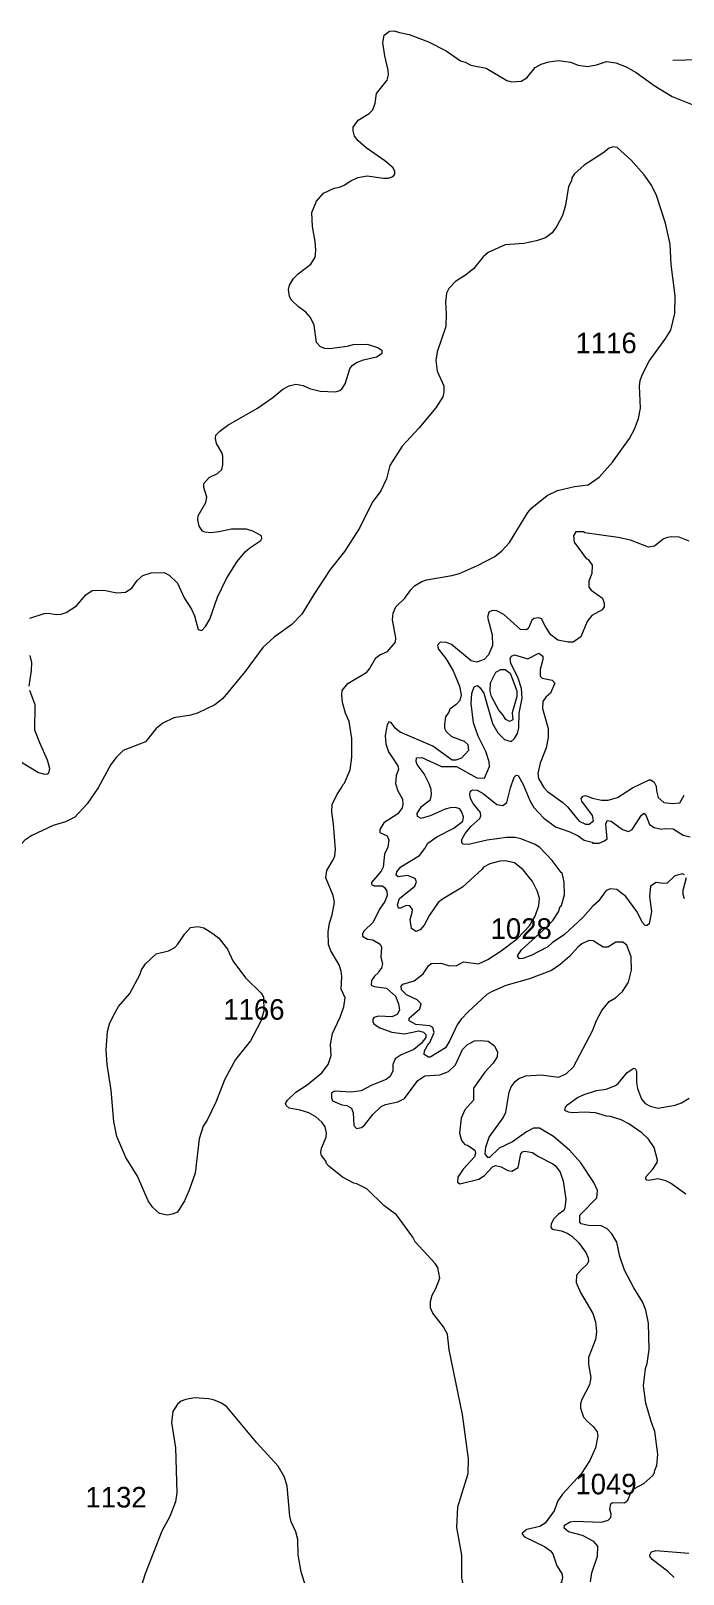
# Model space of a CAD drawing. Header units: kilometres. Extents: x 178.1 to 232.4, y 8228.7 to 8284.8.
# Drawn here: x 196.63 to 201.71, y 8239.28 to 8251.29 of the extents above; entities that cross this region are included whole.
import ezdxf

# ---------------------------------------------------------------- set-up
doc = ezdxf.new("R2010")
doc.units = ezdxf.units.KM
for name, color, linetype in [('1', 7, 'Continuous'), ('2', 7, 'Continuous'), ('21', 7, 'Continuous')]:
    doc.layers.add(name, color=color, linetype=linetype)
doc.styles.add('dgn002', font='dgn002.shx')

msp = doc.modelspace()

# ---------------------------------------------------------------- linework, layer by layer
at = {"layer": '1', "color": 5, "linetype": 'Continuous', "lineweight": 13, "flags": 128}
for points in [[(202.2614, 8250.8777), (202.2477, 8250.893), (202.2527, 8250.9506), (202.3127, 8251.039), (202.3176, 8251.0568), (202.3124, 8251.084), (202.2552, 8251.1235), (202.1542, 8251.1202), (202.0776, 8251.0962), (201.921, 8251.0666), (201.6265, 8251.0564)], [(199.6402, 8245.1754), (199.6368, 8245.1975), (199.6711, 8245.2524), (199.7416, 8245.3075), (199.7484, 8245.3448), (199.7449, 8245.3851), (199.7333, 8245.4245), (199.6923, 8245.5058), (199.6376, 8245.5783), (199.6285, 8245.6015), (199.6317, 8245.6316), (199.6744, 8245.6337), (199.8267, 8245.564), (199.9433, 8245.5632), (200.1001, 8245.4753), (200.1602, 8245.4723), (200.1988, 8245.5637), (200.1963, 8245.5998), (200.1701, 8245.6798), (200.1126, 8245.7987), (200.0744, 8245.9044), (200.058, 8246.0543), (200.0631, 8246.1323), (200.0812, 8246.184), (200.1077, 8246.1949), (200.1278, 8246.1767), (200.1565, 8246.1348), (200.2223, 8245.8986), (200.265, 8245.8249), (200.3171, 8245.7741), (200.3694, 8245.7587), (200.3931, 8245.7808), (200.4182, 8245.8198), (200.4283, 8245.8634), (200.4302, 8245.9799), (200.4528, 8246.0952), (200.4481, 8246.1693), (200.4228, 8246.2507), (200.3657, 8246.3687), (200.3612, 8246.4028), (200.371, 8246.4225), (200.3952, 8246.4325), (200.497, 8246.4003), (200.5839, 8246.4453), (200.6144, 8246.4234), (200.6156, 8246.3975), (200.5945, 8246.3184), (200.595, 8246.2676), (200.6109, 8246.2497), (200.688, 8246.235), (200.7074, 8246.2113), (200.6749, 8246.1334), (200.6373, 8246.1032), (200.6143, 8246.0682), (200.6128, 8246.0148), (200.6551, 8245.8591), (200.6555, 8245.789), (200.6407, 8245.7077), (200.5929, 8245.5884), (200.5765, 8245.5101), (200.5813, 8245.4706), (200.6222, 8245.4002), (200.652, 8245.3695), (200.7711, 8245.2833), (200.8068, 8245.2493), (200.8969, 8245.138), (200.9457, 8245.1159), (200.9752, 8245.1149), (201.0089, 8245.1402), (201.0024, 8245.1818), (200.918, 8245.294), (200.9126, 8245.3134), (200.9291, 8245.3338), (200.9464, 8245.3377), (201.0002, 8245.3167), (201.0711, 8245.3022), (201.1228, 8245.3005), (201.1957, 8245.3229), (201.3128, 8245.3978), (201.4432, 8245.4594), (201.4557, 8245.4599), (201.4808, 8245.4419), (201.4962, 8245.4106), (201.4983, 8245.3737), (201.5121, 8245.3222), (201.5565, 8245.2823), (201.6216, 8245.2744), (201.6818, 8245.2816), (201.7156, 8245.3394)], [(199.9693, 8245.2336), (199.9359, 8245.2442), (199.8933, 8245.2426), (199.8539, 8245.2327), (199.7385, 8245.1786)], [(201.0851, 8244.1567), (201.0068, 8244.2057), (200.9715, 8244.2088), (200.9179, 8244.1846), (200.8859, 8244.158), (200.8217, 8244.0859), (200.7486, 8244.0226), (200.681, 8243.9766), (200.5114, 8243.9102), (200.328, 8243.8589), (200.2143, 8243.8098), (200.1795, 8243.7886), (200.0328, 8243.6556), (199.9793, 8243.5973), (199.9484, 8243.5523), (199.8916, 8243.4324), (199.8563, 8243.3744), (199.7386, 8243.3007), (199.7249, 8243.301), (199.692, 8243.3229), (199.6929, 8243.3517), (199.7264, 8243.4095), (199.7358, 8243.4155), (199.7696, 8243.4937), (199.7596, 8243.5323), (199.7361, 8243.5457), (199.6267, 8243.5558), (199.5743, 8243.5838), (199.5735, 8243.6041), (199.6587, 8243.6785), (199.668, 8243.7167), (199.636, 8243.7473), (199.5537, 8243.7867), (199.5153, 8243.8249), (199.5119, 8243.8535), (199.5254, 8243.8699), (199.6146, 8243.8945), (199.6848, 8243.9496), (199.7259, 8244.0131), (199.7459, 8244.0312), (199.8202, 8244.0331), (199.8801, 8244.0149), (199.9416, 8244.0136), (199.9972, 8244.0426), (200.1145, 8244.0268), (200.1877, 8244.0618), (200.2893, 8244.1279), (200.4177, 8244.225), (200.51, 8244.3236), (200.555, 8244.4002), (200.5844, 8244.4823), (200.5893, 8244.5382), (200.5716, 8244.5968), (200.5344, 8244.6684), (200.4611, 8244.7588), (200.3951, 8244.8128), (200.322, 8244.8293), (200.28, 8244.8275), (200.2035, 8244.8067), (200.154, 8244.7802), (200.1405, 8244.7611), (199.9887, 8244.6239), (199.8341, 8244.5316), (199.8012, 8244.5053), (199.7324, 8244.4072), (199.6907, 8244.3276), (199.6594, 8244.2931), (199.6277, 8244.2786), (199.5918, 8244.3035), (199.5822, 8244.3729), (199.5985, 8244.4263), (199.5993, 8244.452), (199.5807, 8244.4782), (199.5526, 8244.482), (199.5073, 8244.4602), (199.4914, 8244.4608), (199.4836, 8244.4882), (199.5001, 8244.5364), (199.6178, 8244.6315), (199.631, 8244.6672), (199.6205, 8244.6918), (199.5616, 8244.7155), (199.4888, 8244.705), (199.4739, 8244.7185), (199.4774, 8244.7446), (199.5088, 8244.7823), (199.6538, 8244.8699), (199.6958, 8244.9242), (199.7201, 8244.9668), (199.7902, 8245.0175), (199.9214, 8245.0837), (199.9918, 8245.1394), (199.9967, 8245.1729), (199.9853, 8245.2081), (199.9693, 8245.2336)], [(199.7385, 8245.1786), (199.6691, 8245.158), (199.6402, 8245.1754)], [(201.1838, 8244.1972), (201.1195, 8244.1564), (201.0851, 8244.1567)], [(201.3055, 8243.9787), (201.3024, 8244.0822), (201.269, 8244.1743), (201.2378, 8244.1975), (201.1838, 8244.1972)], [(200.9847, 8239.2192), (200.9965, 8239.2891), (201.0403, 8239.4185), (201.0418, 8239.4964), (201.0107, 8239.5325), (200.9236, 8239.5803), (200.8151, 8239.6086), (200.7816, 8239.6367), (200.7825, 8239.6593), (200.8283, 8239.6857), (200.8611, 8239.6907), (201.0701, 8239.6843), (201.1233, 8239.6997), (201.1444, 8239.7203), (201.1472, 8239.7459), (201.1361, 8239.783), (201.1432, 8239.8261), (201.1582, 8239.837), (201.2495, 8239.8341), (201.2772, 8239.8549), (201.2961, 8239.9069), (201.3291, 8239.9462), (201.3999, 8239.9842), (201.4699, 8240.0464), (201.4849, 8240.07), (201.4854, 8240.0866), (201.503, 8240.1228), (201.5096, 8240.2118), (201.4866, 8240.3896), (201.4576, 8240.4657), (201.4157, 8240.6084), (201.3994, 8240.7451), (201.4141, 8240.8801), (201.4274, 8240.9178), (201.4421, 8241.0258), (201.4372, 8241.2324), (201.4169, 8241.3334), (201.3892, 8241.3984), (201.322, 8241.5064), (201.2493, 8241.6453), (201.2141, 8241.7502), (201.1918, 8241.8618), (201.1508, 8241.9276), (201.1162, 8241.9653), (201.0692, 8241.9881), (200.969, 8241.9921), (200.9121, 8242.0048), (200.9024, 8242.0174), (200.904, 8242.0732), (201.0354, 8242.2077), (201.0403, 8242.2651), (201.0125, 8242.3257), (200.9109, 8242.4784), (200.8217, 8242.5777), (200.6975, 8242.6853), (200.5888, 8242.749), (200.5419, 8242.7503), (200.4865, 8242.7197), (200.3789, 8242.6434), (200.2758, 8242.5946), (200.1994, 8242.5206), (200.1875, 8242.521), (200.1651, 8242.5486), (200.17, 8242.6024), (200.1978, 8242.6782), (200.3059, 8242.8291), (200.327, 8242.8741), (200.3526, 8243.0305), (200.369, 8243.0699), (200.3999, 8243.1122), (200.428, 8243.1346), (200.4826, 8243.1554), (200.601, 8243.1638), (200.7376, 8243.1459), (200.7975, 8243.1726), (200.8533, 8243.2267), (201.0026, 8243.5078), (201.0321, 8243.5861), (201.0751, 8243.6658), (201.1311, 8243.7347), (201.1798, 8243.7625), (201.2343, 8243.8116), (201.282, 8243.8858), (201.3055, 8243.9787)]]:
    msp.add_lwpolyline(points, dxfattribs=at)
at = {"layer": '2', "color": 3, "linetype": 'Continuous', "lineweight": 0, "flags": 128}
for points in [[(199.3699, 8251.1946), (199.3812, 8251.256), (199.4228, 8251.2866), (199.4572, 8251.2882), (199.4992, 8251.2743)], [(199.4992, 8251.2743), (199.5759, 8251.2607), (199.7248, 8251.203)], [(198.0939, 8247.3895), (198.031, 8247.3827), (197.9867, 8247.386), (197.9676, 8247.3959), (197.9413, 8247.4327), (197.9297, 8247.4838), (197.9328, 8247.5151), (197.9918, 8247.6189), (198.0002, 8247.6584), (197.9773, 8247.7354), (197.9759, 8247.7653), (198.0179, 8247.8116), (198.0831, 8247.8442), (198.1162, 8247.8759), (198.1253, 8247.9119), (198.1251, 8247.9797), (198.1168, 8248.0066), (198.0745, 8248.0772), (198.0664, 8248.116), (198.0698, 8248.1408), (198.1008, 8248.1742), (198.1623, 8248.2207), (198.3936, 8248.3521), (198.5142, 8248.4353), (198.5918, 8248.5005), (198.6417, 8248.5246), (198.6939, 8248.5378), (198.7493, 8248.528), (198.8002, 8248.5061), (198.8833, 8248.4855), (199.0018, 8248.479), (199.036, 8248.4897), (199.0537, 8248.5052), (199.0774, 8248.5427), (199.1129, 8248.6592), (199.1306, 8248.6836), (199.1648, 8248.7079), (199.2191, 8248.7291), (199.3195, 8248.7512), (199.3647, 8248.7808), (199.364, 8248.7987), (199.3317, 8248.8219), (199.2513, 8248.8473), (199.1352, 8248.8443), (199.0926, 8248.8326), (198.9543, 8248.8146), (198.9178, 8248.8174), (198.8849, 8248.8292), (198.8533, 8248.8627), (198.8349, 8248.9983), (198.8068, 8249.058), (198.7696, 8249.0987), (198.7125, 8249.1409), (198.6582, 8249.192), (198.6443, 8249.221), (198.6359, 8249.2754), (198.6425, 8249.3081), (198.6752, 8249.361), (198.711, 8249.3966), (198.8092, 8249.472), (198.8443, 8249.5283), (198.8481, 8249.5778), (198.8431, 8249.6481), (198.8226, 8249.7667), (198.8185, 8249.8738), (198.8529, 8249.9634), (198.9069, 8250.0247), (198.9906, 8250.0635), (199.0315, 8250.0707), (199.0697, 8250.0866), (199.1218, 8250.1217), (199.1756, 8250.1461), (199.2478, 8250.161), (199.3738, 8250.1413), (199.4103, 8250.1426), (199.4497, 8250.1557), (199.4634, 8250.173), (199.4633, 8250.1941), (199.4511, 8250.2224), (199.3846, 8250.2777), (199.2394, 8250.3782), (199.1766, 8250.4315), (199.1497, 8250.4698), (199.1378, 8250.51), (199.1393, 8250.5383), (199.1779, 8250.5941), (199.2645, 8250.645), (199.2921, 8250.6731), (199.3107, 8250.7246), (199.3213, 8250.8015), (199.4046, 8250.9048), (199.4126, 8250.9451), (199.411, 8250.9825), (199.3852, 8251.0927), (199.3699, 8251.1946)], [(199.7248, 8251.203), (199.8636, 8251.132), (199.9746, 8251.0546), (200.0099, 8251.0446), (200.0547, 8251.0219), (200.1737, 8250.9968), (200.3338, 8250.902), (200.3739, 8250.8903), (200.445, 8250.8966), (200.4895, 8250.922), (200.5556, 8251.0021), (200.6011, 8251.0283), (200.6603, 8251.0465), (200.7393, 8251.0563), (200.8304, 8251.0438), (200.8908, 8251.0204), (200.9636, 8251.0102), (201.0322, 8251.0241), (201.1113, 8251.0497), (201.1816, 8251.0387), (201.2621, 8251.0088), (201.3417, 8250.9642), (201.4803, 8250.8631), (201.6205, 8250.7787), (201.7769, 8250.7152)], [(200.2422, 8247.1982), (200.2954, 8247.2414), (200.3557, 8247.3069), (200.4991, 8247.5405), (200.5293, 8247.5771), (200.6487, 8247.6725), (200.7281, 8247.7112), (200.8605, 8247.7428), (200.9663, 8247.7547), (201.052, 8247.8154), (201.1578, 8247.9328), (201.2898, 8248.1171), (201.3284, 8248.1891), (201.3601, 8248.2727), (201.3742, 8248.3515), (201.3665, 8248.5232), (201.373, 8248.567), (201.3898, 8248.6176), (201.4422, 8248.7183), (201.5726, 8248.8964), (201.6096, 8248.9588), (201.6413, 8249.0884), (201.6446, 8249.2253), (201.6127, 8249.4688), (201.6051, 8249.6282), (201.5704, 8249.7922), (201.4995, 8250.0068), (201.461, 8250.0873), (201.4038, 8250.1679), (201.3022, 8250.2827), (201.1939, 8250.3799), (201.1626, 8250.3848), (201.1311, 8250.3763), (201.0817, 8250.337), (200.9377, 8250.2427), (200.8616, 8250.1746), (200.8401, 8250.1449), (200.8366, 8250.1208), (200.8148, 8250.0772), (200.7908, 8249.9327), (200.7667, 8249.8502), (200.724, 8249.7693), (200.6881, 8249.7168), (200.6355, 8249.678), (200.5647, 8249.653), (200.4681, 8249.6341), (200.3213, 8249.6242), (200.1885, 8249.5642), (200.1507, 8249.5295), (200.0758, 8249.4351), (200.0139, 8249.3878), (199.9345, 8249.339), (199.8826, 8249.2823), (199.8656, 8249.2472), (199.8571, 8249.1806), (199.8635, 8249.0859), (199.8606, 8248.9871), (199.7932, 8248.7896), (199.7814, 8248.723), (199.7915, 8248.6394), (199.8438, 8248.5248), (199.8455, 8248.4761), (199.8355, 8248.4393), (199.783, 8248.3541), (199.6508, 8248.1952), (199.5214, 8248.0572), (199.4251, 8247.9047), (199.3973, 8247.8026), (199.3549, 8247.7081), (199.2864, 8247.6168), (199.1887, 8247.4188), (199.0718, 8247.2377), (198.96, 8247.0961), (198.8319, 8246.903), (198.7402, 8246.7484), (198.6623, 8246.6695), (198.5234, 8246.5689), (198.435, 8246.4903), (198.2992, 8246.3039), (198.1253, 8246.0938), (198.0634, 8246.0431), (197.9333, 8245.98), (197.8746, 8245.9636), (197.7444, 8245.9422), (197.6569, 8245.9018), (197.607, 8245.8581), (197.5224, 8245.7544), (197.3487, 8245.6871), (197.2949, 8245.6341), (197.254, 8245.578), (197.1541, 8245.3971), (197.068, 8245.2735), (196.9727, 8245.1701), (196.9002, 8245.1323), (196.8044, 8245.1043)], [(198.3092, 8247.4105), (198.1914, 8247.4104), (198.0939, 8247.3895)], [(198.4213, 8247.322), (198.4281, 8247.3388), (198.4265, 8247.3586), (198.3586, 8247.3959), (198.3092, 8247.4105)], [(196.6238, 8246.7169), (196.7352, 8246.7537), (196.7673, 8246.7569), (196.8285, 8246.7474), (196.8672, 8246.7488), (196.9068, 8246.7617), (196.9864, 8246.8147), (197.0591, 8246.8987), (197.1089, 8246.9331), (197.1998, 8246.9364), (197.2986, 8246.9151), (197.3676, 8246.9199), (197.4154, 8246.9507), (197.4589, 8247.0104), (197.5021, 8247.0493), (197.5665, 8247.0698), (197.6678, 8247.0744), (197.7068, 8247.0536), (197.7724, 8246.9899), (197.8227, 8246.8756), (197.8798, 8246.7872), (197.9035, 8246.7367), (197.9332, 8246.629), (197.9601, 8246.6228), (197.9886, 8246.652), (198.0239, 8246.709), (198.0839, 8246.8808), (198.1519, 8247.0267), (198.2358, 8247.1586), (198.2979, 8247.2338), (198.3335, 8247.2644), (198.4213, 8247.322)], [(201.7548, 8247.3166), (201.6749, 8247.3477), (201.6143, 8247.3496), (201.5742, 8247.3441), (201.551, 8247.3331), (201.4839, 8247.2776), (201.4377, 8247.2707), (201.2968, 8247.3239), (201.2002, 8247.3462), (200.9404, 8247.3812), (200.9322, 8247.3907), (200.8727, 8247.3905), (200.8531, 8247.3594), (200.8588, 8247.3081), (200.9524, 8247.183), (200.9687, 8247.1755), (200.9991, 8247.1299), (200.9965, 8247.0655), (200.9717, 8247.0053), (200.9733, 8246.9596), (200.9908, 8246.9354), (201.0798, 8246.8723), (201.093, 8246.8334), (201.0914, 8246.8071), (201.0753, 8246.7839), (200.9967, 8246.7376), (200.9588, 8246.6917), (200.9103, 8246.5715), (200.8499, 8246.5314), (200.8127, 8246.5302), (200.7309, 8246.5476), (200.678, 8246.588), (200.6369, 8246.6491), (200.6057, 8246.712), (200.5832, 8246.7208), (200.5459, 8246.7159), (200.53, 8246.7022), (200.5023, 8246.6393), (200.4878, 8246.6283), (200.442, 8246.6289), (200.3102, 8246.7467), (200.2575, 8246.7748), (200.2221, 8246.7783), (200.1955, 8246.7657), (200.1831, 8246.7268), (200.2211, 8246.5877), (200.2235, 8246.5063), (200.1914, 8246.4319), (200.1575, 8246.3962), (200.1001, 8246.3752), (200.0561, 8246.3847), (199.9033, 8246.514), (199.8641, 8246.5296), (199.815, 8246.5299), (199.7961, 8246.509), (199.8014, 8246.4785), (199.8611, 8246.4035), (199.9182, 8246.3086), (199.9668, 8246.1889), (199.9805, 8246.1205), (199.9689, 8246.0779), (199.9414, 8246.0449), (199.8916, 8246.0106), (199.8838, 8245.9862), (199.8569, 8245.9499), (199.8488, 8245.892), (199.8509, 8245.8614), (199.8637, 8245.8355), (199.9043, 8245.7963), (200.0039, 8245.7618), (200.0312, 8245.7337), (200.0362, 8245.6874), (199.9831, 8245.6278)], [(199.9664, 8247.0667), (200.106, 8247.1267), (200.2422, 8247.1982)], [(199.6154, 8246.9696), (199.6728, 8247.0039), (199.7103, 8247.0175), (199.9057, 8247.05), (199.9664, 8247.0667)], [(199.9543, 8239.8017), (200.0349, 8240.0618), (200.0364, 8240.1763), (199.9904, 8240.5214), (199.887, 8241.0251), (199.8732, 8241.1449), (199.8418, 8241.204), (199.7592, 8241.3092), (199.7402, 8241.3516), (199.74, 8241.3996), (199.7533, 8241.4497), (199.7815, 8241.5004), (199.8124, 8241.5821), (199.799, 8241.6649), (199.778, 8241.6972), (199.6217, 8241.8636), (199.6031, 8241.9019), (199.4751, 8242.074), (199.377, 8242.1478), (199.2453, 8242.2761), (199.1671, 8242.3154), (199.1439, 8242.3206), (199.0558, 8242.3676), (198.9502, 8242.4528), (198.9298, 8242.4763), (198.9276, 8242.4903), (198.8915, 8242.5357), (198.8861, 8242.5591), (198.8918, 8242.5923), (198.9287, 8242.6789), (198.9319, 8242.7099), (198.9201, 8242.7608), (198.8957, 8242.7967), (198.8492, 8242.837), (198.7931, 8242.8694), (198.7258, 8242.8894), (198.6397, 8242.904), (198.6166, 8242.9249), (198.6131, 8242.9409), (198.6281, 8242.9678), (198.6928, 8243.0284), (198.7806, 8243.0865), (198.8958, 8243.1803), (198.9437, 8243.2435), (198.9665, 8243.3136), (198.9619, 8243.3991), (198.9784, 8243.4847), (199.037, 8243.6126), (199.0653, 8243.6922), (199.0766, 8243.7622), (199.0457, 8243.8312), (199.0504, 8243.9292), (199.0448, 8243.971), (199.0289, 8244.0196), (198.9653, 8244.1295), (198.9469, 8244.1794), (198.9435, 8244.2775), (198.9537, 8244.3447), (198.9762, 8244.4099), (198.9945, 8244.5086), (198.9842, 8244.5593), (198.9254, 8244.697), (198.9352, 8244.7548), (198.9843, 8244.8373), (198.9957, 8244.8694), (199.001, 8244.9188), (198.9864, 8245.1136), (198.9716, 8245.2117), (198.9766, 8245.269), (199.0109, 8245.3441), (199.0516, 8245.4035), (199.0574, 8245.4218), (199.0719, 8245.4338), (199.1168, 8245.5379), (199.1295, 8245.6351), (199.1295, 8245.782), (199.1082, 8245.9137), (199.0804, 8245.9795), (199.0555, 8246.0625), (199.0505, 8246.1176), (199.0544, 8246.1539), (199.0962, 8246.2097), (199.2448, 8246.2978), (199.2672, 8246.3224), (199.3141, 8246.41), (199.3457, 8246.433), (199.4065, 8246.4582), (199.4687, 8246.5314), (199.4718, 8246.5647), (199.444, 8246.7043), (199.4491, 8246.7568), (199.4707, 8246.805), (199.5414, 8246.8728), (199.5864, 8246.9392), (199.6154, 8246.9696)], [(196.6178, 8246.1875), (196.6358, 8246.31), (196.6382, 8246.3735), (196.6242, 8246.4278)], [(200.4135, 8246.1083), (200.3759, 8245.9815), (200.3801, 8245.9259), (200.3542, 8245.9131), (200.327, 8245.9284), (200.3046, 8245.9651), (200.2718, 8246.0023), (200.2162, 8246.1079), (200.2051, 8246.1508), (200.2078, 8246.2152), (200.2499, 8246.2969), (200.2889, 8246.319), (200.3207, 8246.3192), (200.361, 8246.2893), (200.4129, 8246.1528), (200.4135, 8246.1083)], [(196.5573, 8245.5974), (196.6896, 8245.5178), (196.7389, 8245.5046), (196.759, 8245.507), (196.7695, 8245.5149), (196.7789, 8245.5489), (196.761, 8245.6141), (196.7001, 8245.7465), (196.6622, 8245.8458), (196.6638, 8246.0445), (196.6229, 8246.154)], [(199.4348, 8245.9061), (199.4173, 8245.9102), (199.4047, 8245.8884), (199.3882, 8245.8058), (199.3918, 8245.74), (199.4136, 8245.6785), (199.4869, 8245.568), (199.4916, 8245.5427), (199.4739, 8245.4904), (199.4686, 8245.431), (199.4853, 8245.3745), (199.5223, 8245.3093), (199.526, 8245.2684), (199.5196, 8245.2417), (199.4856, 8245.1955), (199.3786, 8245.1246), (199.3454, 8245.0741), (199.3464, 8245.0508), (199.404, 8245.0235), (199.4172, 8244.9932), (199.4082, 8244.9346), (199.3832, 8244.8806), (199.3725, 8244.7806), (199.3557, 8244.7478), (199.2814, 8244.6606), (199.281, 8244.6466), (199.3031, 8244.6355), (199.3677, 8244.6343), (199.3844, 8244.6205), (199.4006, 8244.5946), (199.4042, 8244.5607), (199.3846, 8244.5119), (199.3436, 8244.4526), (199.2957, 8244.3529), (199.2223, 8244.2819), (199.2103, 8244.2594), (199.2121, 8244.2423), (199.2507, 8244.2193), (199.2908, 8244.2155), (199.3502, 8244.1803), (199.3598, 8244.1588), (199.3536, 8244.08), (199.3679, 8244.0306), (199.3601, 8243.9944), (199.3404, 8243.9734), (199.3365, 8243.9606), (199.3045, 8243.933), (199.2814, 8243.8981), (199.2777, 8243.8628), (199.3011, 8243.8508), (199.398, 8243.8387), (199.4676, 8243.7765), (199.4918, 8243.7179), (199.4982, 8243.6687), (199.48, 8243.633), (199.4398, 8243.6153), (199.3376, 8243.6197), (199.2998, 8243.6101), (199.2917, 8243.5971), (199.2921, 8243.5772), (199.3032, 8243.5586), (199.3464, 8243.5297), (199.439, 8243.4964), (199.5373, 8243.4832), (199.649, 8243.506), (199.6863, 8243.4957), (199.7051, 8243.4768), (199.7056, 8243.4546), (199.6684, 8243.4081), (199.6116, 8243.3619), (199.5115, 8243.3203), (199.4657, 8243.2887), (199.4474, 8243.2447), (199.4488, 8243.1958), (199.4274, 8243.1505), (199.3959, 8243.1287), (199.2842, 8243.0848), (199.2016, 8243.0406), (199.127, 8243.0289), (198.9941, 8243.0368), (198.9703, 8243.0235), (198.9701, 8242.9846), (198.9784, 8242.9615), (199.0505, 8242.9318), (199.0907, 8242.9264), (199.1264, 8242.9052), (199.1395, 8242.8678), (199.1449, 8242.7694), (199.1637, 8242.7456), (199.2039, 8242.7533), (199.2283, 8242.7738), (199.2909, 8242.856), (199.3555, 8242.9187), (199.391, 8242.9337), (199.4877, 8242.953)], [(199.5037, 8245.83), (199.4676, 8245.8594), (199.4348, 8245.9061)], [(199.9831, 8245.6278), (199.9375, 8245.6117), (199.9089, 8245.6137), (199.7583, 8245.7216), (199.5037, 8245.83)], [(201.7184, 8244.7208), (201.7021, 8244.7276), (201.6418, 8244.7124), (201.5814, 8244.6568), (201.5518, 8244.6536), (201.4959, 8244.66), (201.4521, 8244.6313), (201.4439, 8244.5508), (201.4601, 8244.4349), (201.4428, 8244.3389), (201.4272, 8244.3261), (201.4123, 8244.3268), (201.3901, 8244.3485), (201.3453, 8244.4356), (201.2599, 8244.551), (201.1894, 8244.6073), (201.1403, 8244.6104), (201.1076, 8244.5983), (201.0461, 8244.5142), (201.0049, 8244.4777), (200.927, 8244.3887), (200.7831, 8244.2564), (200.6867, 8244.1909), (200.6528, 8244.1598), (200.524, 8244.0917), (200.4593, 8244.07), (200.4321, 8244.0676), (200.4172, 8244.0908), (200.4497, 8244.1366), (200.6443, 8244.3133), (200.6936, 8244.3659), (200.7371, 8244.4324), (200.7488, 8244.473), (200.7611, 8244.4822), (200.7839, 8244.5659), (200.7821, 8244.6633), (200.7656, 8244.7366), (200.757, 8244.74), (200.6866, 8244.8331), (200.5922, 8244.9336), (200.5504, 8244.9584), (200.4442, 8245.0014), (200.3983, 8245.0121), (200.3333, 8245.0109), (200.1824, 8244.9891), (200.0362, 8244.9566), (199.9956, 8244.9599), (199.9857, 8244.9703), (199.9856, 8244.9952), (200.0103, 8245.0418), (200.054, 8245.0956), (200.1233, 8245.1592), (200.1334, 8245.18), (200.1301, 8245.2045), (200.072, 8245.2744), (200.053, 8245.3152), (200.0463, 8245.3483), (200.0532, 8245.371), (200.0679, 8245.3829), (200.1033, 8245.3795), (200.15, 8245.3546), (200.2574, 8245.2666), (200.3038, 8245.2589), (200.334, 8245.2841), (200.3627, 8245.3988), (200.3923, 8245.4796), (200.4061, 8245.4958), (200.4226, 8245.4929), (200.463, 8245.4232), (200.5149, 8245.2998), (200.5444, 8245.2456), (200.622, 8245.1626), (200.7139, 8245.0931), (200.8248, 8245.0548), (200.8907, 8245.0236), (200.9373, 8244.9908), (200.9999, 8244.9744), (201.0038, 8244.9679), (201.053, 8244.9678)], [(201.053, 8244.9678), (201.0958, 8244.9857), (201.1144, 8245.0017), (201.1047, 8245.1159), (201.1149, 8245.1421)], [(201.1149, 8245.1421), (201.1472, 8245.1374), (201.2359, 8245.0736)], [(201.2359, 8245.0736), (201.2821, 8245.0586), (201.311, 8245.0724), (201.3826, 8245.1861), (201.4027, 8245.1996), (201.4197, 8245.1787), (201.4443, 8245.1127), (201.4801, 8245.0897), (201.5379, 8245.0765), (201.5614, 8245.0812), (201.6286, 8245.0779), (201.7065, 8245.0291), (201.7612, 8245.0158)], [(196.8044, 8245.1043), (196.6381, 8245.0274), (196.5849, 8244.9908), (196.509, 8244.9086), (196.4432, 8244.8589)], [(201.7171, 8244.535), (201.7056, 8244.5679), (201.7057, 8244.6013), (201.7316, 8244.6994)], [(198.1393, 8243.1306), (198.0692, 8242.9509), (198.0016, 8242.8127), (197.9716, 8242.7649), (197.9412, 8242.6651), (197.9096, 8242.3978), (197.8636, 8242.2668), (197.8259, 8242.1845), (197.7719, 8242.0967), (197.7312, 8242.0796), (197.6941, 8242.0728), (197.6319, 8242.0843), (197.5791, 8242.1319), (197.5433, 8242.1839), (197.4604, 8242.3754), (197.3687, 8242.5196), (197.301, 8242.6842), (197.2761, 8242.8001), (197.2566, 8243.0456), (197.2233, 8243.2459), (197.217, 8243.3591), (197.2283, 8243.5006), (197.2435, 8243.5612), (197.2702, 8243.6211), (197.314, 8243.6955), (197.4015, 8243.7981), (197.4811, 8243.9478), (197.4923, 8243.982), (197.5231, 8244.028), (197.6059, 8244.107), (197.7008, 8244.1301), (197.7502, 8244.1548), (197.7757, 8244.1806), (197.8288, 8244.2612), (197.8728, 8244.3109), (197.9293, 8244.3175), (197.9767, 8244.3081), (198.047, 8244.2646), (198.094, 8244.227), (198.1599, 8244.1431), (198.2024, 8244.0524), (198.3015, 8243.9193), (198.4234, 8243.7994), (198.4413, 8243.7693), (198.4431, 8243.66), (198.4181, 8243.5764), (198.3397, 8243.4295), (198.2231, 8243.2828), (198.1393, 8243.1306)], [(199.9348, 8243.2419), (199.9908, 8243.3603), (200.0283, 8243.4007), (200.0843, 8243.4287), (200.1336, 8243.4321), (200.1887, 8243.4256), (200.2389, 8243.3907), (200.2633, 8243.3411), (200.2584, 8243.304), (200.2293, 8243.2549), (200.1645, 8243.1862), (200.0746, 8243.0597), (200.0741, 8242.9663), (200.0084, 8242.8925), (199.9796, 8242.8263), (199.9659, 8242.7106), (199.9817, 8242.6533), (200.0077, 8242.6224), (200.0283, 8242.6157), (200.0869, 8242.5777), (200.0907, 8242.555), (200.0838, 8242.5253), (199.9958, 8242.4302), (199.9544, 8242.3689), (199.9497, 8242.3284), (199.9681, 8242.3166), (200.1168, 8242.353), (200.162, 8242.3808), (200.2237, 8242.4472), (200.2455, 8242.4575), (200.2911, 8242.447), (200.3414, 8242.4188), (200.3728, 8242.415), (200.4231, 8242.4431), (200.4432, 8242.5497), (200.4576, 8242.5658), (200.4759, 8242.5696), (200.5346, 8242.5599), (200.5748, 8242.5302), (200.6932, 8242.4708), (200.714, 8242.4548), (200.7489, 8242.4071), (200.7736, 8242.3366), (200.7935, 8242.1962), (200.7853, 8242.1286), (200.7772, 8242.1076), (200.7346, 8242.0774), (200.7009, 8242.0432), (200.6788, 8242.0039), (200.6768, 8241.9798), (200.6881, 8241.9637), (200.759, 8241.949), (200.8097, 8241.9287), (200.8402, 8241.9089), (200.8923, 8241.8601), (200.95, 8241.7811), (200.968, 8241.74), (200.9696, 8241.7127), (200.9561, 8241.6871), (200.915, 8241.6506), (200.8776, 8241.6041), (200.8742, 8241.5473), (200.9092, 8241.4696), (201.0032, 8241.3057), (201.0243, 8241.2415), (201.0323, 8241.1639), (201.0236, 8241.1034), (200.9698, 8240.9657), (200.9695, 8240.9095), (200.9893, 8240.8098), (200.9776, 8240.7518), (200.919, 8240.6378), (200.9091, 8240.605), (200.9074, 8240.5708), (200.932, 8240.5012), (200.9615, 8240.4663), (201.0071, 8240.4271), (201.037, 8240.387), (201.0421, 8240.3555), (201.0254, 8240.2613), (200.9796, 8240.1633), (200.9128, 8240.06), (200.7673, 8239.9014), (200.7319, 8239.8488), (200.7027, 8239.7707), (200.6332, 8239.6752), (200.5915, 8239.6484), (200.4898, 8239.6266), (200.4542, 8239.5969), (200.4535, 8239.59), (200.4724, 8239.5683), (200.628, 8239.4929), (200.6751, 8239.4603), (200.6928, 8239.4363), (200.7235, 8239.3439)], [(199.8124, 8243.1642), (199.8806, 8243.1906), (199.9348, 8243.2419)], [(201.7264, 8242.2343), (201.6094, 8242.3214), (201.5728, 8242.3405), (201.5085, 8242.3552), (201.4405, 8242.3411), (201.4249, 8242.3441), (201.4151, 8242.3547), (201.4183, 8242.373), (201.4712, 8242.4292), (201.5046, 8242.4814), (201.5062, 8242.5012), (201.4816, 8242.5992), (201.4368, 8242.6623), (201.3845, 8242.7128), (201.2844, 8242.7825), (201.2247, 8242.8131), (201.1407, 8242.841), (201.1113, 8242.8429), (201.0258, 8242.8675), (200.9376, 8242.8725), (200.8465, 8242.8676), (200.8134, 8242.8737), (200.7871, 8242.8862), (200.7915, 8242.9125), (200.8106, 8242.9338), (200.8857, 8242.9877), (200.9369, 8243.0123), (201.0324, 8243.0419), (201.1087, 8243.0538), (201.1792, 8243.0814), (201.2018, 8243.098), (201.2705, 8243.183), (201.3224, 8243.2149), (201.3326, 8243.2137), (201.3448, 8243.1918), (201.3434, 8243.1056), (201.3517, 8243.0568), (201.383, 8242.9746), (201.4115, 8242.9416), (201.4502, 8242.9205), (201.512, 8242.9056), (201.644, 8242.9283), (201.6946, 8242.9452), (201.7543, 8242.9823)], [(199.4877, 8242.953), (199.5393, 8242.9799), (199.6432, 8243.1193), (199.6972, 8243.1572), (199.8124, 8243.1642)], [(198.7834, 8239.1375), (198.7331, 8239.2968), (198.7099, 8239.4297), (198.7087, 8239.5475), (198.6921, 8239.6087), (198.6564, 8239.6869), (198.6455, 8239.7293), (198.6243, 8239.9642), (198.605, 8240.0335), (198.5545, 8240.1176), (198.3905, 8240.2998), (198.1551, 8240.5796), (198.1139, 8240.6092), (198.0524, 8240.6357), (198.0135, 8240.6438), (197.9038, 8240.6495), (197.8365, 8240.6389), (197.7998, 8240.6237), (197.7722, 8240.6003), (197.7363, 8240.5438), (197.7256, 8240.4581), (197.7551, 8240.2619), (197.7665, 8239.9112), (197.7566, 8239.8405), (197.7132, 8239.7274), (197.6507, 8239.6122), (197.5199, 8239.28), (197.4637, 8239.0999)], [(199.9836, 8239.4272), (199.9446, 8239.6407), (199.9543, 8239.8017)], [(200.0644, 8238.9643), (200.0497, 8239.0301), (200.0085, 8239.1466), (199.984, 8239.2506), (199.9836, 8239.4272)], [(201.6358, 8239.2531), (201.5848, 8239.3026), (201.4669, 8239.3913), (201.4472, 8239.4173), (201.4476, 8239.4293)], [(201.4476, 8239.4293), (201.4615, 8239.4511), (201.4934, 8239.4619)], [(201.4934, 8239.4619), (201.7506, 8239.442)], [(200.7235, 8239.3439), (200.7636, 8239.284), (200.7688, 8239.2559), (200.7606, 8239.2153), (200.6846, 8239.119)]]:
    msp.add_lwpolyline(points, dxfattribs=at)

# ---------------------------------------------------------------- texts
at = {"layer": '21', "color": 6, "linetype": 'Continuous', "lineweight": 13, "true_color": 0xf000f0, "style": 'dgn002'}
for s, p in [('1116', (200.8694, 8248.7798)), ('1049', (200.8683, 8239.8996))]:
    msp.add_text(s, height=0.16, dxfattribs=at).set_placement(p)
at = {"layer": '21', "color": 7, "linetype": 'Continuous', "lineweight": 0, "style": 'dgn002'}
for s, p in [('1116', (200.8694, 8248.7798)), ('1028', (200.2087, 8244.2222)), ('1166', (198.1287, 8243.5932)), ('1132', (197.0557, 8239.7975))]:
    msp.add_text(s, height=0.16, dxfattribs=at).set_placement(p)

doc.saveas('drawing.dxf')
